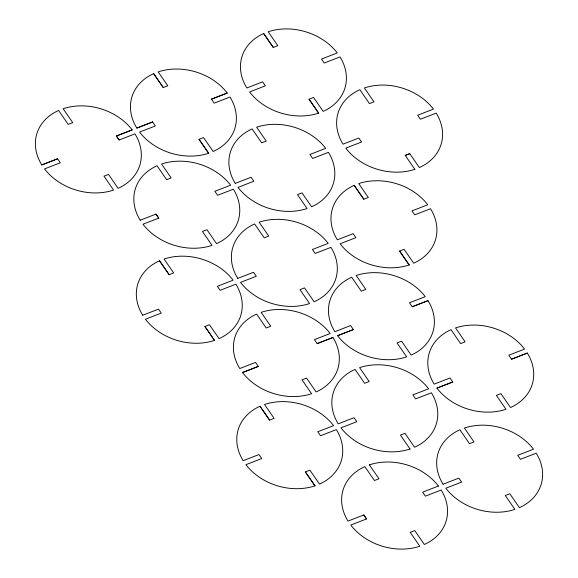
<?xml version="1.0" encoding="UTF-8"?>
<svg xmlns="http://www.w3.org/2000/svg" width="578" height="578" viewBox="0 0 578 578"><rect width="100%" height="100%" fill="white"/><g stroke="black" fill="none" stroke-linecap="round" stroke-linejoin="round"><path stroke-width="0.87" d="M41.768 164.94L57.562 158.806L60.314 162.786L44.528 168.906A53.833 42.476 16.8 0 0 113.577 190.083L103.982 176.167L108.512 174.419L118.107 188.327A53.833 42.476 16.8 0 0 134.941 133.879L119.155 139.999L116.402 136.011L132.189 129.877A53.833 42.476 16.8 0 0 63.132 108.729L72.727 122.63L68.204 124.386L58.609 110.47A53.833 42.476 16.8 0 0 41.768 164.94L57.562 158.806M119.155 139.999L116.402 135.996L132.189 129.891M136.834 128.078L152.621 121.958L136.834 128.078A53.833 42.476 16.8 0 1 153.661 73.644L163.263 87.524L167.793 85.768L158.191 71.874A53.833 42.476 16.8 0 1 227.248 93.051L211.461 99.156L227.248 93.051M163.256 87.538L153.661 73.644M156.002 214.098L158.755 218.101L156.002 214.098L140.216 220.218M158.755 218.087L142.968 224.221A53.833 42.476 16.8 0 0 212.025 245.383L202.43 231.467L206.953 229.712L216.548 243.627A53.833 42.476 16.8 0 0 233.382 189.179L217.595 195.292L214.85 191.296L230.629 185.191A53.833 42.476 16.8 0 0 161.573 164.029L171.175 177.93L166.652 179.664M169.144 274.695L159.55 260.779L169.144 274.695L173.675 272.924L164.073 259.038A53.833 42.476 16.8 0 1 233.129 280.2L217.342 286.32L220.095 290.308L235.882 284.188A53.833 42.476 16.8 0 1 219.048 338.636L209.453 324.728L204.923 326.498L214.525 340.391A53.833 42.476 16.8 0 1 145.461 319.229L161.255 313.095L158.502 309.114L142.715 315.227M199.042 139.327L208.636 153.242L199.042 139.327L203.572 137.571L213.166 151.487A53.833 42.476 16.8 0 0 230.001 97.039L214.214 103.151L211.461 99.156M318.651 113.129A53.833 42.476 16.8 0 1 249.595 91.967L265.381 85.833L262.629 81.845L246.842 87.986A53.833 42.476 16.8 0 1 263.676 33.531L273.278 47.41L277.808 45.662L268.206 31.761A53.833 42.476 16.8 0 1 337.263 52.938L321.476 59.057L324.222 63.045L340.016 56.911A53.833 42.476 16.8 0 1 323.174 111.373L313.587 97.458L309.049 99.228L318.651 113.129L309.057 99.214M273.271 47.432L263.676 33.531M235.268 183.392A53.833 42.476 16.8 0 1 252.109 128.945L261.704 142.838L266.234 141.068L256.632 127.189A53.833 42.476 16.8 0 1 325.689 148.351L309.902 154.471L312.655 158.451L328.441 152.332A53.833 42.476 16.8 0 1 311.607 206.787L302.012 192.871L297.482 194.641L307.084 208.542A53.833 42.476 16.8 0 1 238.02 187.38L253.814 181.246L251.062 177.258L235.275 183.378M237.768 278.401A53.833 42.476 16.8 0 1 254.602 223.953L264.204 237.847L268.734 236.077L259.132 222.198A53.833 42.476 16.8 0 1 328.188 243.36L312.402 249.479L315.154 253.46L330.941 247.348A53.833 42.476 16.8 0 1 314.107 301.795L304.512 287.88L299.982 289.65L309.577 303.551A53.833 42.476 16.8 0 1 240.52 282.389L256.314 276.255L253.561 272.267L237.775 278.386M332.95 337.494A53.833 42.476 16.8 0 1 316.115 391.942L306.521 378.034L301.991 379.804L311.593 393.697A53.833 42.476 16.8 0 1 242.536 372.535L258.323 366.401L255.57 362.42L239.783 368.533A53.833 42.476 16.8 0 1 256.618 314.1L266.212 328.001L270.742 326.23L261.14 312.344A53.833 42.476 16.8 0 1 330.197 333.506L314.41 339.626L317.163 343.614L332.95 337.494L317.17 343.592M314.974 485.838A53.833 42.476 16.8 0 1 245.917 464.676L261.711 458.542L258.958 454.561L243.165 460.695A53.833 42.476 16.8 0 1 259.999 406.24L269.601 420.119L274.124 418.385L264.529 404.47A53.833 42.476 16.8 0 1 333.585 425.646L317.799 431.766L320.552 435.754L336.345 429.62A53.833 42.476 16.8 0 1 319.504 484.082L309.909 470.174L305.379 471.944L314.974 485.838L305.379 471.944M269.601 420.141L259.999 406.24M409.166 264.955A53.833 42.476 16.8 0 1 340.11 243.793L355.896 237.659L353.144 233.671L337.357 239.805A53.833 42.476 16.8 0 1 354.191 185.357L363.793 199.237L368.316 197.481L358.721 183.587A53.833 42.476 16.8 0 1 427.771 204.764L411.984 210.883L414.737 214.864L430.531 208.73A53.833 42.476 16.8 0 1 413.689 263.2L404.094 249.284L399.564 251.054L409.166 264.955L399.571 251.04M363.786 199.251L354.191 185.357M428.009 300.654A53.833 42.476 16.8 0 1 411.175 355.102L401.58 341.186L397.05 342.956L406.645 356.857A53.833 42.476 16.8 0 1 337.588 335.695L353.382 329.561L350.629 325.573L334.843 331.693A53.833 42.476 16.8 0 1 351.677 277.259L361.272 291.153L365.802 289.383L356.2 275.504A53.833 42.476 16.8 0 1 425.256 296.666L409.47 302.785L412.222 306.766L428.009 300.654L412.23 306.752M414.831 169.303L405.236 155.388L409.766 153.64L419.361 167.548A53.833 42.476 16.8 0 0 436.195 113.1L420.408 119.22L417.656 115.217L433.442 109.098A53.833 42.476 16.8 0 0 364.386 87.95L373.98 101.851L369.458 103.607L359.863 89.691A53.833 42.476 16.8 0 0 343.021 144.16L358.815 138.026L361.568 142.007L345.781 148.127A53.833 42.476 16.8 0 0 414.831 169.303L414.838 169.289M409.759 153.654L405.236 155.41M369.364 464.885L369.371 464.871A53.833 42.476 16.8 0 1 438.427 486.033L438.42 486.047M438.427 486.033L422.634 492.167L425.386 496.148L441.173 490.028A53.833 42.476 16.8 0 1 424.346 544.469L414.744 530.568L410.214 532.338L419.809 546.239A53.833 42.476 16.8 0 1 350.759 525.062L366.546 518.943L363.793 514.955L348.007 521.074A53.833 42.476 16.8 0 1 364.841 466.627L374.436 480.535L378.966 478.765L369.371 464.871M366.539 518.957L363.793 514.955M410.033 448.998L400.438 435.082L404.968 433.327L414.563 447.242A53.833 42.476 16.8 0 0 431.398 392.794L415.611 398.907L412.858 394.911L428.645 388.806A53.833 42.476 16.8 0 0 359.588 367.644L369.183 381.545L364.66 383.293L355.058 369.4A53.833 42.476 16.8 0 0 338.224 423.847L354.018 417.713L356.771 421.702L340.977 427.836A53.833 42.476 16.8 0 0 410.033 448.998L410.04 448.983M527.338 353.079A53.833 42.476 16.8 0 1 510.504 407.533L500.916 393.618L496.379 395.388L505.981 409.282A53.833 42.476 16.8 0 1 436.925 388.12L452.711 381.986L449.959 378.005L434.172 384.124A53.833 42.476 16.8 0 1 451.006 329.684L460.601 343.585L465.131 341.815L455.536 327.914A53.833 42.476 16.8 0 1 524.586 349.098L508.799 355.21L511.552 359.198L527.338 353.079L511.559 359.184M242.536 372.535L258.315 366.416M337.588 335.695L353.375 329.576M436.925 388.12L452.711 382.007M152.621 121.958L155.366 125.961L139.587 132.066A53.833 42.476 16.8 0 0 208.636 153.242M166.645 179.679L157.05 165.77A53.833 42.476 16.8 0 0 140.216 220.232M204.923 326.498L214.525 340.391M142.715 315.248A53.833 42.476 16.8 0 1 159.55 260.794M443.066 484.234L458.853 478.114L461.598 482.117L445.819 488.215A53.833 42.476 16.8 0 0 514.868 509.391L505.28 495.483L509.803 493.728L519.398 507.643A53.833 42.476 16.8 0 0 536.232 453.188L520.446 459.308L517.693 455.32L533.487 449.185A53.833 42.476 16.8 0 0 464.423 428.045L474.018 441.939L469.495 443.694L459.9 429.779A53.833 42.476 16.8 0 0 443.059 484.248"/></g></svg>
